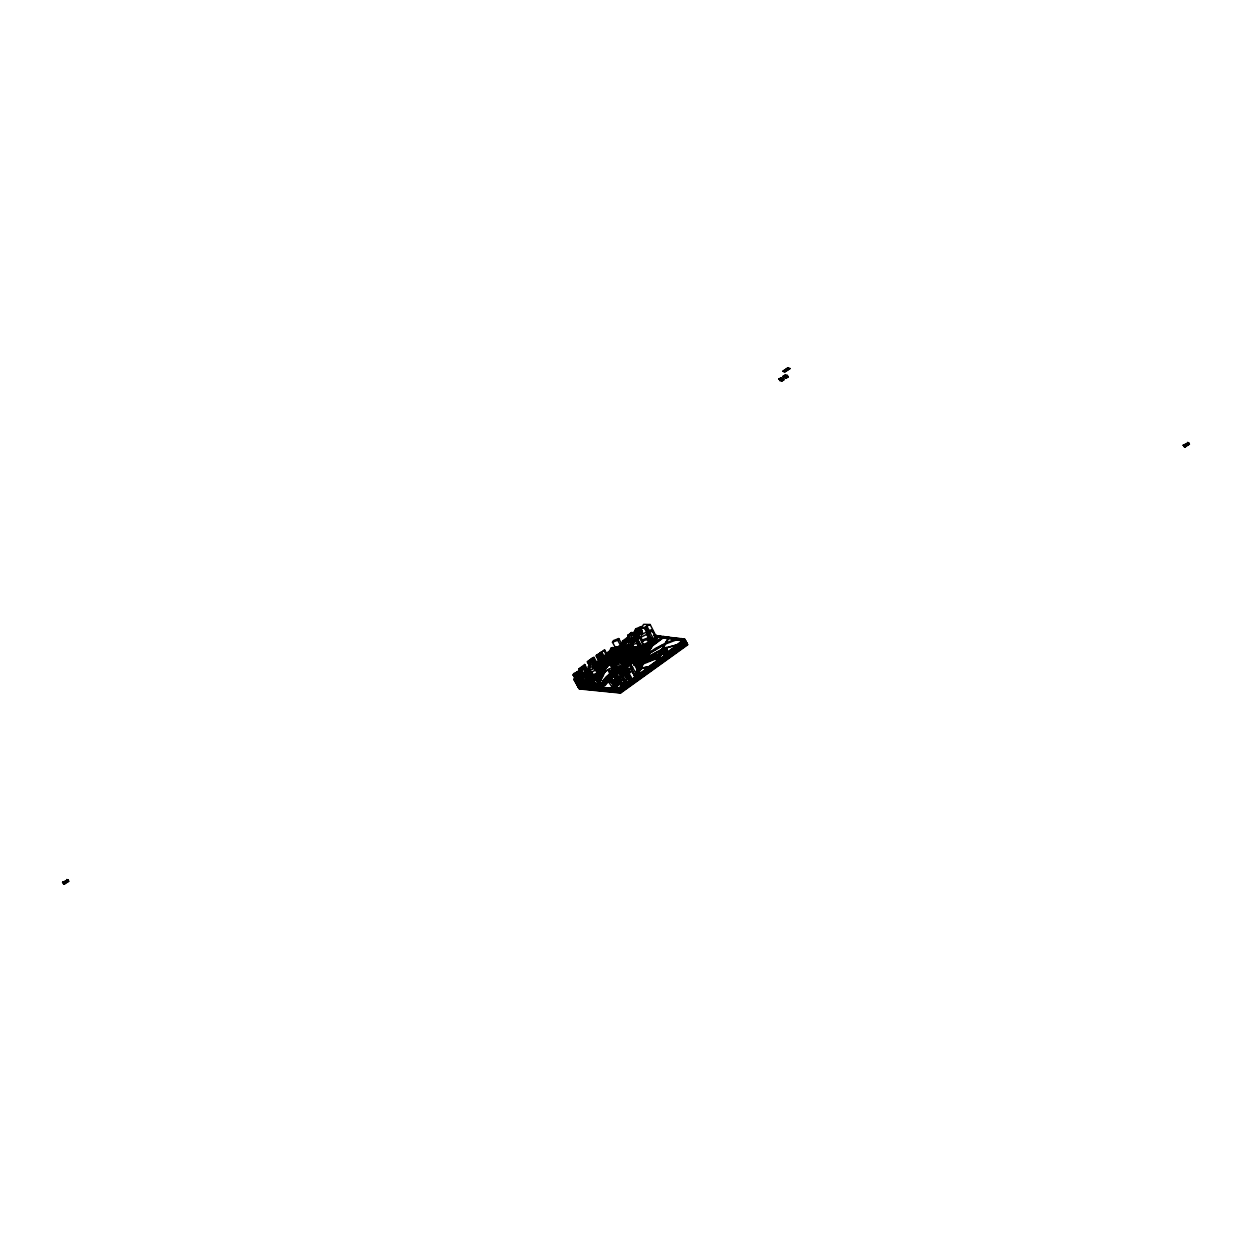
<?xml version="1.0" encoding="UTF-8"?>
<svg xmlns="http://www.w3.org/2000/svg" width="1252" height="1252" viewBox="0 0 1252 1252"><rect width="100%" height="100%" fill="white"/><g stroke="black" fill="none" stroke-linecap="round" stroke-linejoin="round"><path stroke-width="1.5" d="M654.248 635.844L654.436 634.936L654.452 636.204M654.937 635.86L655.281 636.611L655.187 635.108L654.859 636.235M657.519 637.096L656.111 635.233M656.204 636.626L650.148 624.529L643.669 624.357L640.32 629.553L650.148 624.529M589.113 670.18C585.764 673.294 587.939 665.908 587.548 670.806L589.269 670.462L589.567 673.795M592.431 674.515L592.008 675.611M591.413 675.501L591.977 674.844M598.972 678.897L599.552 677.488L598.503 677.442L596.813 673.779L593.495 675.376M593.651 675.548L596.969 673.952L598.706 677.817L600.318 676.941L598.628 672.903L599.364 674.014L598.08 675.313M611.774 677.379L609.333 672.95L609.38 668.834L613.918 667.77L616.36 672.199M579.864 679.132L579.848 680.509L577 673.952L574.684 675.094L577.548 680.274L579.864 679.132L577 673.952M616.344 673.498L613.918 667.77M580.975 680.039L574.308 679.961L579.05 676.549L581.178 680.994L579.019 676.487L584.778 673.717L586.953 679.194L582.869 681.166L579.817 675.344L579.879 674.186L587.063 671.401M612.995 663.983L612.776 662.778L610.835 662.934L603.276 668.521L608.973 663.435L611.774 662.402L612.995 663.325L612.557 662.48M588.111 675.751L588.503 677.708L589.895 676.706L590.021 679.022M588.221 678.991L589.692 676.33M589.802 680.947L589.833 679.883L589.989 681.542M589.739 680.853L590.287 682.606M592.29 683.451L592.619 682.105L592.493 683.827L589.285 677.395L593.385 675.391M590.287 680.024L589.285 677.395M590.475 673.091L588.111 666.674L592.54 664.421L596.453 671.761M590.13 670.336L590.287 672.261L588.69 673.451L587.125 673.686L587.078 672.105M589.88 679.977L589.864 678.866M590.036 680.259L589.817 678.647M588.659 662.762L588.581 664.389L592.994 662.198L593.479 660.446L588.659 662.762L590.302 665.751M597.47 677.692L597.548 676.268L590.396 679.742L593.088 684.656M590.396 679.773L592.728 680.008L595.436 684.891L600.162 682.59L597.548 676.268M585.357 676.487L587.251 675.767L585.044 671.776L586.859 671.025M587.251 675.767L587.188 676.831L585.044 671.776M591.961 672.324L588.33 675.11L588.409 674.045L591.961 672.324L593.808 675.673M590.052 677.035L589.551 677.88M610.679 674.703L611.336 678.647L607.345 682.058L608.926 679.852L609.458 674.703M610.694 676.409L611.132 679.32M612.072 680.446L610.835 677.895L608.973 679.946L611.132 678.271M578.221 671.401L575.216 673.576L578.221 671.401L580.02 675.47M599.082 680.634L596.202 673.466L589.598 676.659L589.489 678.381L597.47 674.343L597.439 673.169L593.855 675.282M591.993 680.994L592.086 683.076L593.276 682.496L591.883 682.7M596.202 673.466L596.077 675.188L600.162 682.59M598.785 678.177L599.348 677.113M599.285 675.078L597.689 675.939L597.533 674.578L599.129 673.795C601.523 674.562 599.692 682.309 599.004 678.537M575.278 679.351L573.588 673.795L577.97 671.557L580.192 675.595M596.515 678.631L596.39 680.212L593.745 679.961L596.735 685.376L599.505 684.03L596.515 678.631L593.745 679.961M596.359 680.227L600.052 685.846L599.098 683.279L595.216 684.515L599.176 682.59M573.541 674.405L575.466 679.366L580.052 677.16L577.97 671.557M598.722 660.696C602.478 660.461 594.371 661.275 596.688 664.483L594.637 665.469L591.21 658.834L593.933 657.363L596.86 662.715M600.553 677.301L599.771 677.222L601.868 674.891L602.04 672.825L606.813 667.144L601.836 672.449L598.925 679.633M590.224 667.379L587.454 661.541L591.179 659.272M588.346 678.146L588.08 682.121L591.57 679.382M588.424 679.366L588.237 682.403L591.773 679.758M596.688 664.483L593.761 659.194L593.933 657.363M596.656 662.355L605.671 657.237M594.7 669.084L592.54 664.421M588.362 682.512L590.13 682.011M587.251 671.307L584.512 666.346L584.715 664.499L578.706 669.1L583.542 666.753L586.296 671.776L587.251 671.307L587.454 669.46L584.715 664.499M614.294 675.579L611.852 671.166L613.903 669.084M632.589 641.791L633.856 640.867L631.446 641.807M582.07 670.602L586.953 679.194M613.323 663.341L614.419 663.889L612.259 662.058L609.192 662.981L602.165 668.803L608.988 662.605L612.823 661.776L613.292 663.247M588.409 674.045L590.193 678.474L587.908 674.703L587.501 668.897M594.309 675.548L596.813 673.779M598.472 677.222C599.442 678.85 595.608 676.08 592.728 680.008M643.371 646.987L642.667 649.334L639.224 650.586L642.886 648.239L643.371 645.594L645.375 644.796L648.082 649.725L647.268 651.181L644.545 646.251L645.375 644.796M581.351 676.847L578.721 670.571L584.668 667.739L587.282 672.481L587.063 674.139L579.019 677.082M581.366 674.859L579.707 671.009L578.596 671.542M608.895 681.589L610.976 678.177M611.978 686.878L608.957 682.403L611.148 679.304M587.063 674.139L584.449 669.397L584.668 667.739M598.472 673.936L599.301 673.06L597.032 668.192L594.888 668.928L594.919 667.911L589.629 670.634L592.243 676.049M599.301 673.06L601.836 669.163L599.004 671.855M590.021 678.443L588.581 679.648L588.174 678.897L588.315 675.501L589.598 674.672M609.802 676.941L610.71 674.061L609.442 679.273M612.072 674.891L610.647 676.315M657.566 638.097L657.3 636.736L657.566 638.097L646.799 654.686M657.41 637.816L657.457 637.002M582.18 677.614L584.543 677.848L586.797 681.902L587.564 681.542L585.56 676.017L582.18 677.614L584.434 681.667L587.798 680.086L585.56 676.017M587.564 681.542L587.798 680.086M643.074 652.089L643.34 650.445M644.373 652.308L644.091 653.967L641.979 655.281L640.946 653.419M598.002 675.814L602.948 668.881L599.692 673.654C601.915 673.779 597.376 678.115 597.47 674.343M638.52 649.631L637.691 650.743L641.29 648.489L638.52 649.631L639.553 651.494L642.495 648.896L639.036 651.572M611.023 665.031L612.932 667.3L611.32 666.346C609.693 664.937 614.09 663.67 611.117 663.403L606.015 667.066M592.024 673.779L591.601 674.875M592.227 674.155L591.398 674.499M640.789 662.511L637.878 663.826L640.789 662.511L641.822 664.374L639.866 665.939L636.908 662.527L633.935 664.217M638.849 665.939L637.878 663.826M621.9 683.044L623.887 684.938L623.089 685.517L621.9 683.044L622.651 682.7M596.969 673.952L597.173 675.251L595.326 675.939M598.206 676.19L598.409 677.488M609.505 674.797L610.553 673.779M644.013 647.832L643.121 650.774L644.138 647.597M644.389 649.725L643.919 650.195C644.091 651.009 644.483 651.697 644.123 650.57L644.67 648.896M613.558 650.915L616.813 649.631L615.577 647.394L612.322 648.677L611.68 650.164L612.917 652.402L616.047 651.071L617.799 647.863L621.712 645.891M644.968 649.96L645.766 650.383L645.25 649.115M645.187 650.336L645.469 649.491M601.116 679.335C602.259 674.859 604.121 674.891 601.116 679.335L601.414 680.399L597.392 682.543M640.179 658.395L640.836 657.488L638.379 653.043C630.163 658.662 639.412 649.757 643.45 649.631L645.891 654.076L643.544 654.984L639.835 647.487L641.118 649.913L639.428 650.962L643.09 648.614L641.54 645.797L637.331 648.192L637.456 647.018L634.028 648.176M640.038 647.863L640.414 648.786M598.315 676.283L600.944 674.092L600.49 672.997L604.059 668.599L603.276 668.521M601.226 673.2L598.722 676.706M645.797 650.883L647.55 649.772L644.373 651.478L645.797 650.883L646.423 652.01M595.201 668.756L601.429 664.734L604.747 660.54L608.926 658.881C611.179 658.505 614.012 655.156 615.953 657.55C611.352 661.087 622.995 655.109 617.439 654.436L619.224 653.888M615.233 657.957L606.657 660.039L602.087 663.153M596.249 669.773L602.979 664.202L603.933 661.854M617.925 657.723L615.17 660.352L611.884 659.084L602.666 663.263M603.245 663.372L604.34 662.245L602.635 665.563L596.969 670.196L603.448 663.748M651.525 640.664L652.981 639.537L651.682 641.149M657.347 637.722L651.932 641.415M644.295 653.544L645.077 654.389L644.811 652.511M644.498 653.904L645.03 652.887M640.539 649.178C642.949 648.286 636.689 651.916 640.054 651.212L641.04 650.43L639.146 647.409L641.54 645.797M642.354 648.239L640.163 649.272L642.354 648.239L641.321 646.376M624.357 647.378L622.588 641.008L627.8 637.284L628.989 639.584M620.804 644.42L623.402 642.636L625.734 643.184M623.653 642.902L623.246 643.997L625.875 642.855M623.449 644.373L622.588 641.008M627.8 637.284L626.141 640.398L622.197 642.104M626.986 641.916L627.878 641.102M628.238 640.852L630.507 638.723L629.834 640.163M635.359 659.788L632.479 659.96L637.518 656.596M601.429 673.576L600.647 673.498L604.262 668.975L603.636 668.114M589.661 671.369C589.097 672.872 592.556 672.543 596.954 668.803M642.245 648.348L644.592 646.987M642.511 647.675L641.587 647.237M613.996 647.769C616.469 645.39 599.896 657.363 612.776 651.854L613.073 651.103M612.917 652.402L613.277 651.478M636.016 673.811L637.769 670.681L632.839 661.729L631.071 664.843L623.214 668.396L628.77 677.113M634.561 655.657L638.849 652.48L639.944 652.84L634.561 655.657L635.593 657.519L638.661 656.048M635.593 657.519L634.827 654.984M632.041 670.696L635.108 677.395L632.041 670.696L626.767 672.872L626.125 674.171L629.208 679.773L631.916 678.662L628.833 673.06L626.125 674.171M634.952 677.113L635.312 676.299M629.099 640.57L630.194 639.991L632.495 644.342L633.731 641.947L631.634 638.144L624.419 642.354L625.452 645.625M630.398 640.367L630.147 638.88M629.693 640.695L630.351 639.256L623.48 643.465L623.402 642.636M630.554 639.631L628.927 639.631M628.958 640.398L630.507 639.819L626.563 642.855M630.711 639.083L630.038 640.539L628.254 637.299L628.973 635.734M618.457 649.052L619.083 650.179L617.001 651.056L616.375 649.929L620.726 647.941L621.853 645.797L622.463 646.908M618.973 649.585L616.798 650.68L618.003 648.239L622.26 646.533L621.383 648.301M635.672 638.52L634.545 638.974L633.512 637.111L634.263 635.562L636.611 635.155M634.545 638.974L635.296 637.424L634.263 635.562M616.156 647.143L617.283 648.912M629.208 679.773L629.85 678.474M616.281 646.893L612.776 649.397L616.61 646.955M623.214 668.396L626.454 665.282L628.927 669.757M597.877 674.938L599.364 674.014M598.002 681.291L597.314 681.025M603.354 673.999L605.608 671.103L602.744 675.595L603.558 674.374M597.173 682.168L601.195 680.039L600.913 678.96M608.441 670.336C612.619 670.493 607.017 671.667 608.926 669.351L604.826 671.009M608.644 670.712L608.926 669.351M607.142 681.683L607.924 681.761L602.4 686.644L576.577 684.062M602.4 686.644L605.232 685.329L607.924 681.761M615.217 688.068L613.637 687.301L615.248 684.719M614.873 688.725L615.358 687.739L613.793 687.583L615.468 685.094L611.665 678.161L610.068 678.443L611.696 681.385L618.754 678.287L619.38 679.413L618.018 680.634L617.392 679.523M613.84 687.661L614.278 686.785M613.996 687.943L614.012 686.331M614.654 688.35L615.092 687.661M646.627 651.494L645.406 651.885L648.082 649.725M640.241 649.757L639.068 650.304L642.339 646.83L636.126 651.729L637.894 649.068L633.841 650.242M616.375 649.929L617.596 647.487L621.853 645.797M617.001 651.056L618.206 648.599L621.055 647.472M654.42 656.032L662.23 653.168L659.757 653.403L656.158 661.338L648.536 666.831L639.694 668.239L648.739 667.206M656.893 637.08L685.079 639.897L664.249 654.874L666.987 648.943L664.045 650.07L660.289 656.486L657.816 657.175L656.314 661.619L685.282 640.273L660.853 637.831M634.874 630.585L635.75 628.848L641.54 626.516L639.756 628.598L634.874 630.585L636.611 633.731M644.091 651.682L645.547 650.007M662.12 649.115L668.959 637.221L665.156 643.465L655.469 648.395L634.733 662.746M668.928 637.988L659.804 653.497L643.512 660.414L637.8 664.311M639.662 663.372L657.863 657.269L662.637 648.692M634.154 635.061L635.312 633.215L632.135 634.482M631.634 638.144L630.398 640.539L624.059 643.09M631.055 662.418L629.443 664.483L626.219 665.72L629.975 672.402M612.525 647.566L611.774 648.896L612.807 650.758L611.492 651.259L610.475 649.397L611.148 648.098L612.525 647.566L613.558 649.428M611.492 651.259L612.181 649.96L611.148 648.098M648.536 666.831L641.055 668.771L643.935 661.353L643.293 662.511M641.055 668.771L635.719 676.017L642.166 666.236L643.935 661.353L642.996 664.296L639.021 666.064M656.924 659.82L658.082 657.644M629.85 641.368L628.207 644.342L623.84 646.048L625.343 643.137L629.85 641.368L633.59 648.317M615.577 647.394L614.81 648.833L616.047 651.071M622.604 647.91L623.825 646.032L620.538 647.284L619.38 649.381L621.743 648.505M630.711 640.492L627.894 635.39L631.462 632.51L635.218 639.287C626.454 645.453 635.844 638.27 632.964 640.335M627.096 642.026L627.675 641.525M637.691 641.619L638.317 640.492L640.179 643.841L639.553 644.983L637.691 641.619L639.741 644.905L638.536 646.58L634.091 648.364M640.038 643.591L637.581 643.935M639.96 643.465C637.111 646.533 640.93 645.985 639.631 644.389L640.461 643.638M647.55 632.448L652.996 641.478L651.744 643.575L646.674 634.388L647.55 632.448L652.996 641.478M652.621 641.619L657.206 637.44M644.608 646.47L641.838 641.431L642.699 639.882L647.832 637.91L651.541 644.623L650.649 646.157L647.253 647.487M647.065 646.423L645.766 643.684L644.06 645.39L647.675 643.105L649.772 646.908L646.157 649.193M621.931 649.334L620.069 645.985L621.195 643.982L625.53 642.808M621.868 647.941L624.122 646.001M627.894 635.39L630.413 634.404L631.462 632.51M636.016 639.537L634.467 636.72L635.453 634.983L639.991 632.808L641.54 635.609M631.352 647.988L632.636 645.516M631.509 648.254L632.839 645.891M633.199 648.098L633.262 646.674M625.061 648.286L622.901 643.309L622.072 643.512M639.991 632.808L638.677 635.124L634.467 636.72M629.662 636.892L628.254 637.299M643.919 651.885L647.018 649.851L647.44 652.793L644.952 653.763L643.919 651.885L647.018 649.851M644.952 653.763L644.53 650.805M628.16 677.348L628.833 676.158M639.991 647.738L641.024 645.609L640.382 647.597M602.055 659.569L616.5 653.81L619.114 651.901L618.034 649.96L618.707 648.802L630.805 644.123L632.448 647.112L620.35 651.791L618.566 648.833M618.957 655.031L608.691 657.895C593.949 666.94 592.728 668.365 608.895 658.27L614.216 656.377L617.439 656.611L618.723 655.688L617.518 653.779L619.521 650.289L631.618 645.625L629.396 649.491L624.858 651.243L625.671 652.73L636.971 647.534M624.858 651.243L626.423 648.536L627.236 650.023L624.216 651.197L622.432 654.295L623.246 655.782L618.707 657.535L617.893 656.048L620.569 651.4L625.108 649.647L626.172 652.245M626.986 652.245L623.856 657.66L619.317 659.413L618.488 657.926L621.618 652.511M624.732 667.41L616.547 670.571L614.075 666.095L616.751 661.447L627.831 657.018L629.396 654.311L631.086 657.394L629.474 660.007L626.454 661.181L628.488 660.68L625.812 665.328L615.452 669.038L613.245 665.015L618.957 659.585M617.518 653.779L622.056 652.026L623.386 649.71L625.045 652.683L628.066 651.525M619.615 658.208L620.006 657.331L617.987 660.821L618.817 662.308L621.759 657.503M619.317 659.413L621.665 655.359M626.595 657.363L627.408 659.147L617.565 662.95L614.888 667.582L624.998 663.842L628.707 656.392M625.374 652.104L623.027 656.173L623.856 657.66M626.11 655.093L625.233 653.513L627.236 650.023M627.909 648.865L632.667 646.721L629.772 651.76L625.233 653.513M618.034 649.96L630.805 644.123M624.122 656.471L625.937 656.377M625.624 655.892L628.285 651.134M624.842 658.27L625.875 660.133M621.728 663.904L623.058 661.572L621.18 662.308L621.837 661.15L617.299 662.903L615.155 667.629L613.245 665.015M620.413 659.82L625.718 657.785L627.049 655.453M625.609 655.782L626.438 657.269L629.114 652.621M614.075 666.095L623.903 662.292L626.595 657.519M625.64 666.001L626.986 663.685L625.327 660.696L623.997 663.028L624.826 664.515L626.157 662.198M624.732 663.795L627.408 659.147M618.488 657.926L630.601 653.247L633.496 648.223M620.382 659.601L619.552 658.114L630.898 653.732L634.482 647.534L636.126 650.524L632.182 658.192M630.21 655.813L628.645 658.521L625.624 659.679M629.521 657.879L628.019 660.68L626.313 657.613L627.878 654.906L629.584 657.973L627.894 655.015L621.086 657.644M628.551 663.2L627.675 661.604L625.546 665.282L615.718 669.084M630.601 659.835L632.323 657.097L630.82 657.691L630.429 661.072M627.08 665.548L629.099 662.23L627.158 662.856M630.476 660.79L631.963 659.82M632.072 659.522L631.869 661.009M632.839 661.729L626.657 663.92L631.149 662.073L631.978 660.211M631.978 660.821L631.149 662.073M641.838 641.431L646.955 639.443L647.832 637.91M650.445 645.782L651.337 644.248M645.343 652.01L636.83 639.287L646.674 634.388M638.317 640.492L633.043 642.605L631.744 644.968L636.673 643.215L637.894 641.556M646.22 643.387L643.481 645.39L646.22 643.387L648.943 648.317L646.188 650.304L639.725 638.191M638.379 653.043L637.925 653.81L642.245 651.697L643.45 649.631M633.966 662.543L640.633 657.112L637.659 656.643L635.953 657.676M645.891 654.076L644.686 656.126L642.245 651.697M658.755 656.189L660.211 657.895L658.755 656.189L663.216 648.583L666.158 647.456L667.191 649.318L666.33 650.774L665.297 648.912L666.158 647.456M662.026 652.793L663.842 649.71L666.784 648.567L665.923 650.023L666.925 649.631C662.073 654.311 671.792 650.993 665.485 652.073M640.179 663.936L635.985 665.313L640.179 663.936L641.196 665.798L637.018 667.191L642.839 664.014L644.138 661.729M641.196 665.798L638.88 665.767L643.512 662.887M660.211 657.895L659.773 658.615L659.178 656.032M636.83 639.287L639.678 634.467L647.769 632.057M631.916 678.662L631.399 679.539L628.316 673.936L628.833 673.06M663.419 653.387L666.314 648.52L667.332 650.383L664.452 655.25L663.419 653.387L658.755 656.752M645.14 651.635L647.378 649.412L648.16 650.883L646.282 652.448M624.748 642.73L624.232 644.373L620.069 645.985M639.662 648.098L642.073 646.736L639.193 647.894L638.395 649.099L639.537 651.197L633.449 657.128L635.828 656.909M655.985 638.504L657.942 635.766L654.186 635.39L681.37 638.817L673.999 639.741L665.109 643.371M657.942 635.766L644.905 658.317L663.544 648.426L676.628 644.937L684.672 639.146L687.755 644.749L620.585 693.045L579.253 688.913L573.901 679.21L580.177 674.687M652.652 644.764L656.517 639.036M657.269 637.08L658.004 635.86L664.139 637.096L653.012 645.422M615.702 648.082L621.587 645.797L615.906 648.458L612.463 642.229L613.48 640.57L618.738 638.567L622.181 644.796L618.676 646.126M612.463 642.229L617.737 640.241L618.738 638.567M640.085 648.051L638.395 649.099M640.586 650.07L642.464 648.959L640.867 650.43M643.199 657.284L642.699 658.098L644.029 658.536L638.41 661.119L635.922 658.067L635.327 660.524M602.979 680.556C602.995 681.479 606.547 674.515 610.475 674.327M599.176 685.251L603.761 680.634M576.155 683.31L599.473 685.642L603.965 681.01M603.182 680.932L610.788 674.045M632.26 657.644L630.805 658.349M630.617 659.71L632.135 659.115L630.538 659.726M636.079 660.086L639.271 658.208L637.456 656.283L635.03 659.053L632.479 659.96M652.104 629.881L649.913 630.398L647.738 633.794L650.148 632.98L652.104 629.881L655.813 636.595L653.841 639.694L651.431 640.508M640.038 659.882L639.459 660.289C648.458 656.236 634.842 654.389 639.49 660.743M654.013 638.723L655.203 636.861C657.143 638.52 651.791 639.944 655.735 637.205M642.37 662.731L642.965 661.745L636.736 664.139L635.296 662.809M662.48 649.772L642.401 660.43L650.602 652.699L665.516 644.107M635.593 665L636.767 666.58L642.135 663.81L643.121 662.026L642.667 661.197L636.517 663.763M645.124 658.693L634.967 663.466L636.579 663.857M638.802 665.688L658.223 657.926M631.54 668.991L632.589 667.332L628.113 669.022L627.049 670.681L631.54 668.991L635.265 675.751L636.313 674.077L631.071 664.843M642.683 651.431L643.481 650.711L640.867 646.595M641.666 646.736L641.869 647.628M651.103 638.943L649.976 639.396M646.752 654.593L647.159 655.344M644.342 654.593L641.681 656.236L644.342 654.593L645.375 656.471L644.436 657.895L637.393 660.649M660.023 653.873L659.835 654.655M641.337 647.832L642.354 647.19L639.96 648.896L642.104 647.879L641.243 646.705M642.339 646.83L641.274 647.738M575.951 682.935L596.531 685L599.301 683.655C597.079 691.62 617.314 667.754 600.193 686.065L599.051 683.842L599.739 683.013L599.254 684.202M638.129 666.252L636.642 668.505L639.537 665.735L638.129 666.252L639.162 668.114L637.675 670.368L640.57 667.613L638.833 664.076M639.694 668.239L640.351 667.238L636.971 669.742L638.442 669.21M634.545 654.812L638.035 649.35L634.044 650.617M637.831 661.635L635.155 659.413L636.047 657.801L632.808 658.802L636.673 652.777M636.752 653.341L632.949 659.068L633.95 658.646M637.378 661.275L632.072 661.259L636.971 653.7M638.301 653.309L632.401 661.572M635.155 660.555L633.168 663.544L632.197 661.76L635.218 657.378M636.345 656.017L632.354 662.042L637.769 662.433L634.654 663.435M636.517 656.439L632.557 662.418L635.5 663.263M632.761 662.793L635.734 657.3M636.486 666.064L641.29 663.748L642.918 661.666L636.532 664.28L634.967 663.466M638.52 666.064L641.838 664.28M636.407 630.006L638.332 633.168M635.265 648.896L638.645 647.018L637.659 647.394M637.284 649.021L640.899 645.422M638.191 648.364L638.817 647.3M637.44 649.303L641.384 646.861M638.16 653.028L639.913 650.32M639.099 650.977L641.587 649.287M640.789 649.084L639.506 646.658M627.44 679.57L631.118 677.457M633.449 657.128L637.503 653.763M639.537 651.197L636.204 652.229L638.082 654.812L636.016 651.603L637.237 653.481M603.902 683.451L611.305 676.894L604.106 683.811M598.127 671.792L600.428 669.648L598.346 672.168M613.214 665.704L611.618 665.094L613.762 665.015M612.729 666.925L619.161 659.96M614.184 665.751L612.228 668.161L613.261 670.023M612.431 668.537L613.652 665.751L619.364 660.336M612.651 668.912L614.075 666.502M612.854 669.272L614.278 666.878M636.016 651.603L637.581 650.602L638.864 652.495L637.08 653.81L637.878 654.436M637.049 653.466L642.401 649.412M613.621 661.119L614.92 662.277L612.666 660.727L607.236 662.198L599.849 669.945L607.752 662.605L613.292 661.432L609.646 661.619L610.162 662.511M601.257 669.46L609.567 662.105M601.523 686.206L604.544 683.686L601.727 686.581L576.358 683.686M609.067 661.698L603.417 665.986M597.689 675.657L596.468 675.783M642.26 627.925L643.371 627.518M602.932 665.595L604.857 663.372L597.705 670.618L603.135 665.954M641.087 628.285L642.464 626.673M601.054 669.084L602.838 667.676M635.468 649.272L637.988 646.329L637.816 647.66M596.03 669.397L602.979 664.202M640.695 645.046L634.169 648.833L634.952 648.912L633.825 647.8M594.966 668.991L602.353 663.779M596.703 678.177L596.453 677.52M605.029 671.385L609.129 669.71M619.286 678.834L618.206 679.805L614.247 679.648L611.931 681.291L613.449 682.105L616.031 679.992L619.85 679.069L618.378 680.415L615.342 680.572L617.502 684.375M647.55 647.315L663.779 636.439M595.952 665.188C586.672 650.837 597.423 662.355 595.467 666.674L593.01 667.879M610.835 681.917L612.416 680.086M612.635 680.462L610.788 681.824L611.43 682.653M638.066 629.38L639.788 632.51L638.238 629.177M635.86 648.739L631.728 655.219L626.438 657.269M606.234 667.441L610.193 664.264L612.291 664.123M631.321 644.78C633.919 643.465 629.036 646.361 631.524 645.156M631.603 648.38L633.136 646.94M636.016 654.06C630.648 659.475 644.201 644.248 634.294 650.977M634.701 651.713L638.113 650.398L637.08 648.646L634.138 649.678L634.592 648.254C632.37 648.176 637.284 646.11 634.232 648.317M634.748 648.536L633.981 649.397M634.952 648.912L633.856 648.959M620.898 670.602L623.152 668.458L618.738 671.041L620.898 670.602L622.98 674.358L620.82 674.812L617.612 669.257L614.904 671.729L616.203 674.061M623.465 674.672L622.432 672.809L624.951 670.415M614.388 659.319L615.468 659.475L619.38 655.766L617.846 655.187L619.349 654.733M614.935 661.134L618.128 658.098M614.716 661.917L618.332 658.458M618.551 658.834L614.482 662.699L613.089 661.056M618.754 659.209L614.106 663.419M619.474 660.508L617.189 662.684L619.568 660.696M622.776 670.602L625.421 669.1M605.06 663.748L604.074 663.294L606.031 661.729L611.727 659.71L613.386 659.804L614.513 661.432M604.278 663.67L611.946 660.086L614.028 661.15L613.386 659.804M614.732 684.985L617.377 683.342L616.156 682.653L613.511 684.296L615.968 687.223L610.6 679.147L614.169 676.769L616.438 681.01M615.781 679.711L612.228 682.09L615.796 678.881L618.754 678.287M609.333 672.95L611.852 671.166M610.6 679.147L611.665 678.161M625.969 677.52L627.002 676.565L624.56 672.121L623.512 673.091L624.889 672.809L627.346 677.254L625.969 677.52L623.089 672.355L625.984 670.023M618.911 680.509L617.674 678.271L621.649 676.643L618.519 678.725L619.756 680.963M622.933 676.862L625.233 674.75L627.111 678.146L624.795 680.259L622.933 676.862L626.313 683.201L625.03 679.93L629.099 677.88L630.351 680.29L627.628 681.479M623.324 676.8L622.494 677.551L624.685 680.885M622.823 677.488L618.754 678.553L622.385 675.251L625.233 674.75M614.904 671.729L617.565 671.275L620.444 668.662L621.728 670.994M613.339 669.491L618.065 678.255L615.421 673.482L616.923 672.121L619.552 671.714L622.181 676.487M619.662 678.772L617.158 679.226L614.529 674.452L617.017 673.999L619.552 671.714M623.058 676.002L621.117 677.442L621.978 676.111M618.519 678.725L619.349 677.974L617.674 678.271M614.341 675.986L617.878 672.778L615.311 673.216L611.758 676.409L614.341 675.986L618.018 682.528M606.719 679.554L605.718 679.1L611.868 674.515M605.937 679.476L610.71 675.798M638.035 650.79L639.615 649.475M640.68 644.013L639.835 644.749L640.617 644.827M614.529 674.452L615.421 673.482M617.158 679.226L618.285 678.24M637.299 653.153L638.348 652.214M610.068 678.443L614.169 676.769M611.696 681.385L612.979 680.259M633.496 647.581L632.557 647.44M586.202 680.838L590.24 677.786M588.675 679.194L589.88 678.177M621.915 646.267L620.82 646.658M605.827 656.298L598.675 659.882L602.885 657.237L600.444 652.668L604.763 650.164L607.298 654.749L604.528 657.081L602.196 657.3L612.056 650.211M607.142 656.173L604.872 655.688L614.701 647.769M651.103 640.21L652.057 639.412L651.306 640.586M618.363 652.433L599.63 659.96L596.875 655.125L600.506 652.934L603.088 657.597L598.925 660.352M599.285 661.322C591.554 649.835 600.021 658.114 598.519 661.604M575.137 681.448L591.742 683.107L593.072 682.121M591.742 683.107L593.276 682.496M638.52 645.907L640.179 644.655M620.914 677.082L622.854 675.626M636.486 652.386L639.772 649.757M591.664 681.839L590.553 682.637L574.918 681.072M591.883 682.215L590.756 683.013L589.942 681.448M637.863 656.799L640.32 655.109M640.523 655.485L639.209 655.985M644.138 656.486L662.277 645.171L678.396 639.146M647.002 655.062L648.035 654.264A10.548 3.036 -28.9 0 1 651.854 651.51M633.121 640.617L634.013 640.195M639.334 650.837L637.597 653.341M589.489 675.955L590.412 675.798L589.222 676.8M589.535 676.049L586.938 678.318L589.16 676.706M636.204 651.619L637.581 650.602M630.945 638.708L621.728 644.874L623.637 643.465M625.937 643.544L622.917 644.67M623.965 645.641L622.338 645.985M637.346 654.671L637.237 654.092M596.875 655.125L600.506 652.934M600.444 652.668L604.763 650.164M617.94 654.639L610.913 656.298L600.084 662.167L596.562 662.762L612.478 650.414M595.451 663.184L612.682 650.79M587.548 668.991L589.238 667.785M586.468 670.164L589.614 667.895M595.655 663.56L611.633 652.073M622.635 644.154L630.773 638.301M578.831 676.174L574.105 679.586L577.328 679.899L579.66 678.756C578.893 681.276 582.806 678.881 579.848 680.149M585.153 671.635L589.817 668.271M594.543 664.875L611.993 652.323M585.357 672.011L588.518 669.726M594.841 665.188L605.89 657.237M579.253 676.925L574.512 680.321L584.23 681.307L588.174 678.897M585.56 672.371L588.722 670.102M595.044 665.563L606.093 657.613M601.852 659.194L618.911 651.525M581.038 676.158L574.715 680.697L588.518 682.778L590.162 681.604M585.764 672.747L588.925 670.477M595.248 665.939L598.409 663.67M573.901 679.21L576.906 679.507L580.991 676.925M592.384 668.333L597.971 666.111L592.587 668.709M607.924 656.33L608.331 657.081L610.225 655.625M579.692 678.177L576.906 679.507M603.574 660.07L613.261 655.25C614.388 654.436 619.427 653.998 618.05 652.089M586.922 673.31L590.083 671.886M587.658 672.903L588.847 673.717L589.316 672.434M604.544 662.621L607.83 660.602L613.746 659.554M632.792 642.166L634.06 641.243L630.413 634.404M604.951 660.915L612.572 657.519L615.953 657.55M608.096 659.882L615.029 657.582L614.059 659.053M614.278 659.288L615.749 657.175M611.821 665.469L612.885 663.826M611.226 665.407L613.089 664.202M639.569 649.381L636.83 651.619M644.451 647.253L644.091 646.282L641.274 647.347M595.185 684.155L595.608 683.858M633.653 657.503L635.672 656.627M632.808 658.802L637.315 656.22L635.625 657.065L636.658 659.804L636.063 657.535L635.828 659.162M652.855 645.14L663.983 636.814L647.753 647.691M636.188 658.896L635.39 658.411M610.115 679.648L610.992 679.022M623.371 670.728L625.468 669.351M623.371 671.776L625.656 670.9M634.138 664.593L637.659 662.245L638.598 663.92M635.609 664.734L638.129 663.09M645.265 658.975L644.858 658.223L636.908 662.527M635.202 663.31L638.238 662.793L656.752 652.355M635.828 665.109L646.392 660.007M635.844 663.936L642.605 660.806M646.971 657.629L648.239 656.721M660.164 654.154L636.658 665.203L634.044 665.031L636.626 665.673L638.144 664.655M628.316 673.936L631.65 671.542M646.345 659.914L654.467 656.126M645.312 662.245L648.63 660.853M646.627 661.432L642.73 663.028M679.961 639.303L681.151 638.442M615.593 684.734C618.003 687.176 624.091 678.193 615.593 684.734L617.549 688.271M659.601 654.045L655.203 656.111M656.33 657.879L649.365 660.837M658.959 651.807L663.748 648.802L676.628 644.937M655.625 658.161L652.949 659.538M625.077 680.963L629.099 677.88M622.385 683.42C629.646 678.944 617.956 684.672 622.385 683.42L623.418 685.282L622.338 685.814L621.023 683.42M667.832 651.776L684.875 639.522L654.812 636.517M685.908 641.384L618.738 689.695L577.391 685.548M686.112 641.76L618.942 690.055L577.595 685.924M686.315 642.135L619.145 690.431L577.814 686.299M686.519 642.511L619.349 690.807L578.017 686.675M686.722 642.886L619.568 691.182L578.221 687.035M686.925 643.262L619.771 691.558L578.424 687.411M687.129 643.622L619.975 691.933L578.627 687.786M687.348 643.997L620.178 692.293L578.831 688.162M687.551 644.373L620.382 692.669L579.05 688.537M639.772 651.009L636.313 652.808L637.002 652.308L640.68 658.802M637.378 666.8L638.583 665.814M637.518 667.081L638.786 666.174M633.762 662.167L637.268 660.023M617.048 683.498L616 680.744L613.871 682.246L618.081 681.839L620.82 679.789L618.535 679.679L619.083 678.474L616.954 678.85L617.862 677.895M615.264 684.249L613.496 684.39M615.468 684.625L613.699 684.75L613.292 683.748M601.367 658.536L618.879 650.477L607.095 656.079M624.216 674.812L619.803 676.111M590.506 673.013L587.955 674.844M590.709 673.388L586.812 675.97L587.908 674.75M628.52 665.72L629.834 664.812L627.909 664.217L624.341 667.003L627.831 666.283M641.493 655.625L634.983 658.959L636.094 660.79M639.694 659.006L641.76 658.02L642.792 659.882L644.232 658.912L643.199 657.05L641.791 656.69L638.692 658.755L641.259 661.494M641.76 658.02L643.199 657.05M638.223 658.036L639.725 660.618L642.808 658.552L644.232 658.912M642.792 659.882L639.725 660.618M787.868 367.9L782.923 371.312L784.957 371.86L789.949 368.526L784.91 371.781L782.876 371.234L787.868 367.9L789.949 368.526M778.885 379.153L781.029 377.728L783.063 378.292L783.877 379.779L781.749 381.203L778.885 379.153L781.749 381.203M783.157 376.304L785.301 374.88L787.336 375.428L788.15 376.93L786.021 378.354L783.157 376.304L786.021 378.354M780.919 379.716L783.063 378.292M785.192 376.868L787.336 375.428M779.714 380.655L781.843 379.231L783.877 379.779M783.987 377.791L786.115 376.367L788.15 376.93M62.6 882.331L67.89 879.749L68.719 881.251L64.447 884.1L62.6 882.331L64.447 884.1M63.617 882.613L67.89 879.749M63.429 883.818L68.719 881.251M1183.281 445.211L1188.571 442.645L1189.4 444.131L1185.128 446.98L1183.281 445.211L1185.128 446.98M1184.298 445.493L1188.571 442.645M1184.11 446.714L1189.4 444.131M607.517 652.808L609.646 653.716L612.776 651.854M629.834 662.918L633.277 660.79L637.894 668.474M640.21 656.815C636.814 658.834 641.744 657.065 639.631 657.034M618.723 655.688L617.643 654.812L619.145 654.358L618.738 653.622L617.236 654.06L618.676 656.674M638.301 661.072L635.437 663.184M636.329 658.818L632.072 661.259M634.028 639.459L635.656 638.317M641.775 654.906L643.043 654.28L639.193 656.486M634.122 662.824L636.705 661.447M606.86 660.414L605.405 661.322L604.747 660.54M638.645 657.081L636.032 658.677L637.863 657.018L639.271 658.208M634.06 665.031L635.421 664.671M635.813 660.367L633.528 661.385M636.204 662.449L637.581 661.651M639.396 656.862L644.874 654.013M621.336 685.736L625.155 683.623L623.152 680.008L624.091 678.021L618.832 681.245L621.978 686.315L620.022 682.778M619.49 682.387L623.152 680.008M618.895 685.016L616.297 686.425L618.754 684.719M637.065 662.793L639.506 662.011M616.344 687.364L616.407 688.365L614.56 685.22M596.359 662.386L602.306 660.993M637.471 629.787L639.334 632.855M614.591 654.561L599.082 660.946L600.381 660.79M626.016 651.963L627.08 651.416M636.376 662.887L637.096 664.202L642.448 661.698M604.2 657.879L605.42 657.253M588.049 668.678L593.072 666.158M598.628 672.903L593.589 675.798M594.356 675.736L596.03 674.891M609.865 675.454L610.428 674.233M636.877 663.826L639.036 663.701M584.512 666.346L583.542 666.753M589.269 678.161L590.365 677.614M596.672 676.158L598.08 675.47L597.861 673.92M586.296 671.776L585.936 672.199M579.817 675.344L584.981 672.84M583.667 676.831L586.609 675.595M595.107 663.497L596.86 662.652M587.391 662.261L593.761 659.194M577.829 673.138L573.056 675.313M579.613 671.698L584.449 669.397M635.703 657.097L636.079 655.704M610.913 656.298L617.236 654.06M632.636 660.242L634.733 659.366M622.338 685.814L625.937 683.467L623.418 678.866M643.716 660.774L645.609 659.929M639.584 662.684L642.714 661.291L639.428 662.95L639.897 663.795L642.792 663.122M643.121 662.026L638.207 663.748M641.431 663.529L642.292 664.076M633.919 662.449L635.155 661.901M623.027 643.622L625.671 642.495M591.805 675.235L592.9 675.532L590.083 670.274M633.512 637.111L634.639 636.658M587.251 671.275L589.316 670.556M658.818 651.525L656.909 652.636M648.833 658.771L650.195 658.223M598.706 660.32L599.63 659.96M635.093 647.049L633.183 647.581M637.988 646.329L633.277 647.8M638.223 638.911L633.136 640.93L634.357 638.755L639.662 636.689M616.892 648.004L611.68 650.164M613.355 650.539L616.626 649.24M645.656 643.888L647.675 643.105M641.744 647.519L642.542 647.206M622.494 644.013L625.045 643.027M618.848 651.463L630.961 646.783L630.132 645.296M618.332 655.265L622.87 653.513L622.056 652.026M617.893 656.048L622.432 654.295M634.498 651.337L638.457 650.085M634.905 652.089L638.332 650.774M633.402 653.121L638.536 651.15M633.512 653.309L638.63 651.337M633.606 653.497L637.033 652.182L636.204 652.229M625.421 657.175L626.923 656.58M626.673 657.05L625.155 657.644M632.103 654.53L637.237 652.542M626.689 656.924L625.124 657.582L626.313 655.625M632.307 654.906L637.44 652.918M624.92 659.131L626.501 658.536M624.889 659.366L626.485 658.646M629.02 658.082L632.604 656.815L630.898 653.732M630.789 658.474L629.693 656.611L628.254 657.159L629.13 658.755L632.385 657.206M629.13 658.755L632.354 657.488M630.617 659.178C633.089 656.549 632.479 660.399 630.413 660.68M630.57 659.46L632.182 658.708M630.445 660.414L632.15 658.458M623.887 663.075L627.675 661.604M630.335 661.228L631.947 660.477M628.347 662.856L627.581 663.153L632.604 660.461M636 671.369L637.769 670.681M610.475 649.397L611.774 648.896M646.752 649.146L648.943 648.317M665.297 648.912L666.314 648.52M666.33 650.774L667.332 650.383M640.836 657.488L639.6 657.237M642.683 646.971L644.545 646.251M641.478 647.722L644.389 646.611M641.9 648.458L644.796 647.362M609.035 656.189L610.272 655.719M614.982 654.248L612.275 654.796M645.985 649.929L647.378 649.412M639.162 668.114L640.57 667.613M652.558 640.883L651.65 640.617M608.331 657.081L619.599 653.466M638.301 661.432L641.807 661.087M632.197 661.76L637.659 662.245M639.991 663.419L636.939 664.515L636 662.84M608.769 654.859L607.47 655.219L608.19 656.017M628.301 640.414L629.615 640.288M607.971 656.424L605.827 657.519M635.562 657.863L638.254 658.505M606.797 655.516L605.984 656.58M619.443 653.184L611.43 655.532L611.696 656.377M651.228 640.132L652.981 639.537M660.289 656.486L656.283 657.785M598.19 661.729L596.5 662.496M636.329 663.904L637.393 663.576M607.517 655.297L607.298 656.455M619.568 655.109L618.05 655.563L619.583 656.142M619.771 655.485L618.253 655.938L619.787 656.517M618.097 652.182L616.407 652.996M616.438 653.92L619.396 653.09M616.266 652.715L604.872 655.688M650.132 660.727L647.159 661.134M616.234 680.634L619.067 679.413M620.444 668.662L617.612 669.257M622.432 672.809L623.997 672.496M623.261 674.296L624.826 673.983M616.407 680.008L619.38 679.413M624.294 674.64L620.71 675.282L624.341 674.734M620.914 675.657L624.498 675M620.006 676.487L623.183 675.908M643.481 650.711L642.464 650.883L640.304 646.955M623.089 672.355L624.56 672.121M607.298 654.749L606.312 654.859L603.777 650.273M639.553 651.494L638.88 649.475M613.073 672.34L614.513 672.308M613.996 674.014L615.436 673.999L612.181 668.098M638.583 652.245L639.459 652.229M655.813 636.595L651.353 629.897M614.169 662.214L613.245 660.43L611.79 660.712M614.935 658.928L615.608 658.568M654.593 636.141L684.672 639.146M672.34 639.334L685.486 640.648L618.332 688.944L614.982 688.694M678.177 640.257L685.689 641.024L618.535 689.32L577.188 685.173M657.284 647.8L658.067 647.879M643.465 646.799L644.248 646.877M643.575 647.362L642.386 646.47M633.966 648.458L634.795 648.63M634.686 659.288L635.468 659.366M613.856 658.677L615.468 659.475M632.354 661.479L633.183 661.651M613.543 659.178L615.17 660.352M613.84 662.965L613.277 661.572L614.419 662.668M646.955 666.925L648.692 667.113M604.074 663.294L604.857 663.372M643.387 667.707L644.952 667.864M641.337 668.537L638.551 672.903M596.985 665.673L597.767 665.751M597.188 666.033L597.971 666.111M603.48 668.897L604.262 668.975M602.165 668.803L602.948 668.881M602.368 669.178L603.151 669.257M599.645 669.57L600.428 669.648M599.849 669.945L600.631 670.023M602.541 675.219L603.323 675.298M602.744 675.595L603.527 675.673M574.684 675.094L576.984 675.329M596.656 677.895L597.439 677.974M605.718 679.1L606.5 679.179M607.345 682.058L608.128 682.137M597.517 681.401L598.299 681.479M598.957 682.935L599.739 683.013M603.761 683.608L604.544 683.686M599.16 683.31L599.943 683.389M603.965 683.983L604.747 684.062M575.341 681.824L594.528 682.982L592.681 683.874L575.544 682.199M575.748 682.559L592.885 684.281M613.637 687.301L614.857 687.411L615.139 688.976L576.781 684.437M576.984 684.797L614.92 688.6M636.689 658.662L638.066 657.394L637.456 656.283M616.094 688.976L612.932 684.75M611.899 666.048L612.275 666.94M611.226 682.277L613.136 685.126M599.207 672.23L596.86 667.973M614.075 658.912L614.591 659.694M611.774 686.503L612.744 688.037M625.937 681.385L625.437 683.138L623.48 679.57M1187.553 442.363L1188.383 443.85M785.301 374.88L786.115 376.367M781.029 377.728L781.843 379.231M663.216 648.583L664.249 650.445M661.541 649.365L662.167 650.398M646.627 625.828L650.007 631.947M650.148 632.98L653.841 639.694M645.719 627.252L649.084 633.371M644.67 627.643L647.19 632.229M644.404 628.05L651.869 641.572M646.955 639.443L650.649 646.157M640.148 627.894L641.885 631.024M639.334 627.408L641.071 630.554M639.756 628.598L642.855 634.138M637.925 629.506L639.49 632.761M651.65 655.234L650.07 656.126M637.284 629.866L639.193 632.917M645.5 644.623L648.223 649.538M637.143 629.913L638.864 633.043M636.798 630.006L638.63 633.121M640.523 636.83L643.058 641.415M635.75 628.848L638.144 633.136M646.908 650.821L647.534 651.932M643.371 645.594L646.079 650.524M646.408 650.93L647.44 652.793M637.018 634.357L638.567 637.174M635.453 634.983L637.002 637.784M640.226 646.408L641.493 648.646M637.456 642.307L639.303 645.656M637.205 642.386L639.13 645.938M639.349 647.55L640.022 646.94L640.195 648.145M636.673 643.215L638.536 646.58M643.403 656.032L644.436 657.895M639.412 648.943L640.445 650.805M642.511 656.392L643.544 658.255M640.195 652.48L642.652 656.909L640.195 657.832M637.894 649.068L638.661 650.461M639.835 653.09L642.808 658.552M637.831 650.414L639.036 652.777M641.337 657.91L642.354 659.773M636.877 650.57L637.957 652.433M628.097 635.03L630.914 640.116M638.958 656.502L640.195 658.74M641.822 661.494L642.949 663.403M632.229 644.999L634.388 648.583M641.493 662.12L641.947 662.95M641.259 663.701L641.697 664.499M639.349 661.729L641.134 665.422M626.376 639.741L627.628 642.01M637.174 658.881L638.504 661.792M637.471 661.087L637.737 661.932M634.623 656.611L635.437 658.098M629.396 649.491L630.21 650.977M638.317 665.344L639.349 667.206M629.772 651.76L630.601 653.247M638.05 667.989L639.068 669.867M633.277 660.79L635.828 665.422L633.136 660.743M630.038 656.032L630.93 657.488M621.195 643.982L623.042 647.331M627.831 657.018L629.474 660.007M617.737 640.241L621.18 646.47M627.675 659.194L628.488 660.68M620.538 647.284L621.774 649.522M628.833 662.183L628.113 663.247M629.443 664.483L631.916 668.959M617.596 647.487L618.206 648.599M623.903 662.292L626.376 666.768M625.546 665.641L628.019 670.117M621.837 659.397L622.854 661.306M625.53 666.972L627.941 671.635M625.03 666.69L628.911 674.061M613.449 648.004L614.075 649.131M616.297 653.434L616.657 654.295M623.887 667.206L625.546 670.196M615.311 652.214L615.796 653.168M623.825 668.161L627.941 675.626M612.322 648.677L614.122 651.932M624.028 670.43L624.951 672.121M612.901 654.593L613.605 655.641M616.751 661.447L617.565 662.95M608.253 651.885L607.862 653.716M624.247 681.714L625.405 683.717M612.823 661.776L613.339 662.824M617.565 671.275L619.505 674.781M611.571 661.385L611.07 660.508L610.084 661.291M610.366 659.538L610.71 660.461M617.017 673.999L620.147 679.382M619.396 678.615L620.632 680.853M613.668 672.418L614.497 673.905M610.992 668.13L615.217 676.08M602.009 652.495L604.528 657.081M616.172 679.883L617.737 682.716M610.147 671.025L610.006 670.493M610.726 672.214L613.167 676.628M599.818 653.012L602.588 658.004M599.755 653.372L602.322 658.036M606.438 666.659L607.017 667.519M614.748 682.371L616.313 685.204M616.375 685.392L620.585 693.045M598.472 654.436L601.054 659.1M616.156 686.127C615.921 690.478 623.825 686.206 620.053 684.015M611.852 678.944L616.532 687.739M597.861 654.765L600.444 659.428M597.376 654.812L599.958 659.475M597.032 655.109L599.614 659.773M609.051 681.87L609.02 682.496M593.229 660.993L595.749 665.861M592.916 661.541L595.389 666.017M591.257 658.802L595.467 666.674M596.343 669.1L598.753 673.513M596.124 669.679L598.581 673.936M597.439 673.169L598.065 674.28M589.442 660.117L590.897 662.762M587.454 661.541L590.381 666.831M594.152 674.765L594.778 675.877M591.382 673.373L593.245 676.722M589.629 670.634L593.229 676.988M589.535 673.529L589.723 673.185M589.598 676.659L591.867 680.744M582.79 674.186L581.038 671.025L582.775 674.265M579.707 671.009L581.46 674.171M578.721 670.571L580.474 673.732M574.105 673.435L575.591 676.111M573.056 674.625L575.278 678.662M66.872 879.467L67.702 880.97M613.089 662.871L613.527 663.716M594.559 668.083L595.169 669.351M610.929 665.454L611.32 666.346M613.871 659.569L614.247 660.477M589.285 670.822L589.363 672.527M587.704 671.604L587.783 672.997M587.955 674.797L588.158 675.845M584.778 673.717L584.794 675.266M581.664 673.216L583.135 675.97L581.664 673.216M635.547 631.321C632.651 637.565 623.606 636.47 635.547 631.321M598.832 660.289L600.788 660.493L598.816 660.242M621.07 657.535L619.552 660.305L620.335 661.729L621.9 659.022L621.07 657.535M637.331 632.902L636.36 634.529L641.337 632.62L642.307 631.008L637.331 632.902M619.004 682.637L615.17 686.127L619.521 683.748L619.004 682.637"/></g></svg>
